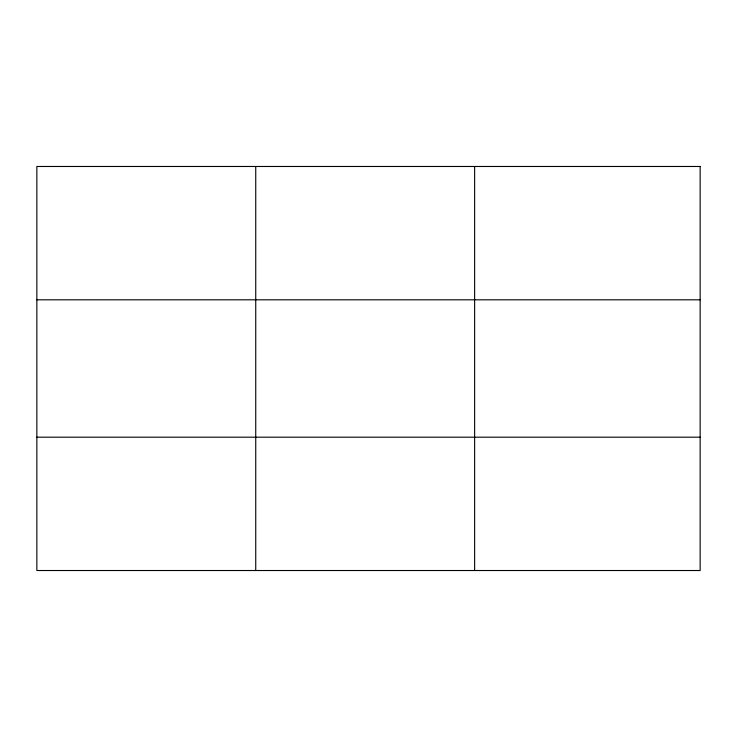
<?xml version="1.0" encoding="UTF-8"?>
<svg xmlns="http://www.w3.org/2000/svg" width="737" height="737" viewBox="0 0 737 737"><rect width="100%" height="100%" fill="white"/><g stroke="black" fill="none" stroke-linecap="round" stroke-linejoin="round"><path stroke-width="1.11" d="M255.739 166.479L255.739 570.521M474.628 166.479L474.628 570.521M36.85 299.812L700.15 299.812M36.85 437.188L700.15 437.188M700.15 166.479L700.15 570.521L36.85 570.521L36.85 166.479L700.15 166.479"/></g></svg>
